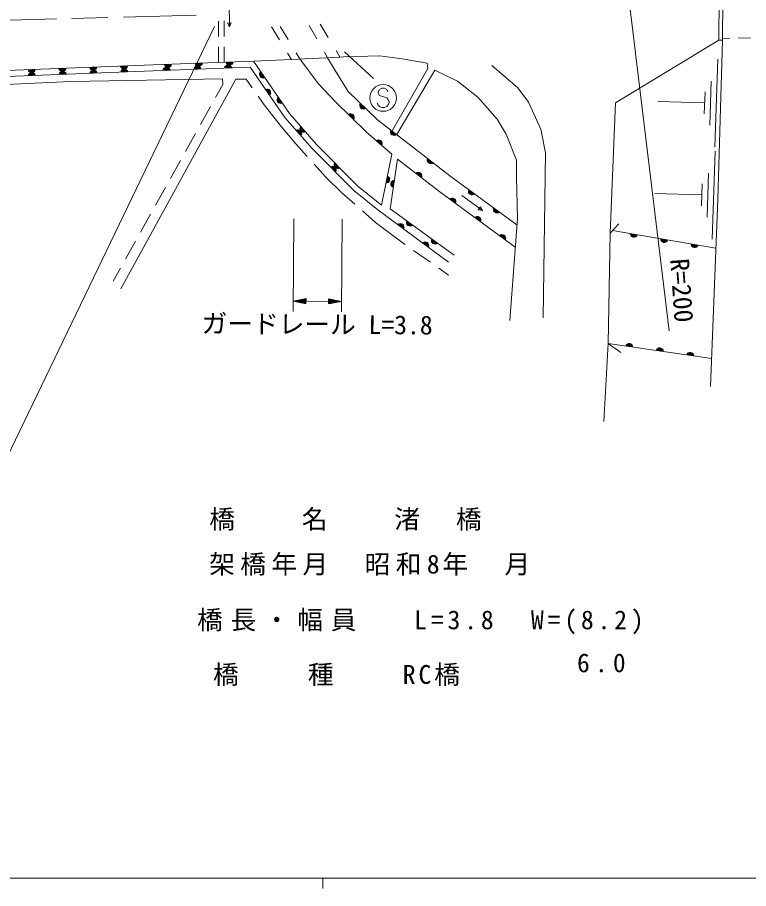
# Model space of a CAD drawing. Units: millimetres, scale not verified. Extents: x 40000 to 680000, y 20000 to 380000.
# Drawn here: x 138287 to 209420, y 204000 to 288794 of the extents above; entities that cross this region are included whole.
import ezdxf
from ezdxf.enums import TextEntityAlignment as Align

# ---------------------------------------------------------------- set-up
doc = ezdxf.new("R2010")
doc.units = ezdxf.units.MM
doc.header["$LTSCALE"] = 1000
doc.linetypes.add('CHAIN', pattern=[18.5, 12, -1.5, 3.5, -1.5])
for name, color, linetype, lineweight in [('M-BGD', 7, 'Continuous', 13), ('M-BMK', 2, 'CHAIN', 13), ('M-BMK-SRVR', 3, 'Continuous', 13), ('M-STR-HTXT', 7, 'Continuous', 13), ('M-STR-STR1', 1, 'Continuous', 13), ('M-STR-STRC', 7, 'Continuous', 13), ('M-STR-STRD', 7, 'Continuous', 13), ('M-TTL-BAND', 7, 'Continuous', 13)]:
    doc.layers.add(name, color=color, linetype=linetype, lineweight=lineweight)
doc.styles.add('ＭＳ ゴシック', font='')
doc.styles.get('ＭＳ ゴシック').set_extended_font_data('MS Gothic')

msp = doc.modelspace()

# ---------------------------------------------------------------- linework, layer by layer
at = {"layer": 'M-BGD'}
for p, q in [((206511, 286576), (206655, 301125)), ((206888, 286585), (207032, 301134)), ((158880, 290374), (158907, 287875)), ((157855, 286940), (157864, 288440)), ((158396, 288446), (158397, 286946)), ((158716, 288247), (159091, 288252)), ((158907, 287875), (158716, 288247)), ((159091, 288252), (158907, 287875)), ((206890, 286739), (207611, 286761)), ((208411, 286786), (209610, 286822)), ((157840, 284413), (157849, 285940)), ((158397, 285946), (158397, 284434)), ((206511, 286576), (196483, 280485)), ((206511, 286576), (206888, 286585)), ((161241, 284540), (164948, 284712)), ((206428, 284725), (206151, 276159)), ((174730, 277746), (178225, 283818)), ((178889, 283674), (175195, 277391)), ((159519, 282782), (148361, 262375)), ((158263, 282252), (158245, 282817)), ((159519, 282782), (160542, 282799)), ((160542, 282799), (161134, 281953)), ((205788, 282602), (205649, 278319)), ((157559, 280989), (158263, 282252)), ((205182, 281550), (205113, 279408)), ((161707, 281134), (162300, 280288)), ((156099, 278369), (157073, 280116)), ((162300, 280288), (163986, 278153)), ((196483, 280485), (195945, 267784)), ((205148, 280479), (200579, 280626)), ((163986, 278153), (165385, 276503)), ((154639, 275748), (155612, 277495)), ((165385, 276503), (166488, 275266)), ((206156, 275763), (205879, 267196)), ((153179, 273127), (154152, 274874)), ((173709, 270529), (174704, 275485)), ((167153, 274519), (168256, 273283)), ((168256, 273283), (169852, 271722)), ((205516, 273640), (205377, 269356)), ((151718, 270507), (152692, 272254)), ((204910, 272587), (204841, 270446)), ((169852, 271722), (171118, 270612)), ((181513, 271453), (183541, 269991)), ((204875, 271516), (200307, 271664)), ((171870, 269953), (173135, 268843)), ((180230, 264986), (173341, 270072)), ((183127, 270058), (183346, 270362)), ((183541, 269991), (183127, 270058)), ((183346, 270362), (183541, 269991)), ((150258, 267886), (151232, 269633)), ((173135, 268843), (175055, 267372)), ((196179, 268043), (206235, 266335)), ((175055, 267372), (176012, 266698)), ((148798, 265266), (149771, 267013)), ((176829, 266122), (178464, 264970)), ((147607, 263129), (148311, 264392)), ((179282, 264395), (180239, 263721)), ((195748, 257056), (195353, 249468)), ((205812, 255600), (195748, 257056))]:
    msp.add_line(p, q, dxfattribs=at)
for points in [[(205704, 252859), (206422, 271085), (206888, 286585)], [(169666, 284932), (170009, 284948), (173543, 285055), (175732, 284750), (178136, 284338), (178225, 283818)], [(88497, 276045), (95350, 280817), (100032, 281804), (105163, 282539), (112554, 282799), (123694, 283185), (134709, 283535), (150621, 284145), (161241, 284540), (164757, 279427), (167394, 276440), (171413, 272377), (173709, 270529)], [(174704, 275485), (172234, 277619), (169238, 280579), (167533, 282373), (165773, 284751)], [(168450, 284875), (169193, 283643), (170453, 281571), (173350, 278799), (176444, 276438), (180492, 273291), (186889, 268616)], [(173341, 270072), (171019, 271941), (166966, 276039), (164294, 279065), (160941, 283942), (150643, 283559), (134729, 282949), (123713, 282599), (112574, 282213), (105215, 281954), (100134, 281226), (95587, 280268), (89053, 275498)], [(178889, 283674), (181096, 282580), (183069, 281037), (184953, 278875), (185850, 277422), (186836, 274902), (186854, 273233), (186935, 269224), (186190, 259303)], [(158245, 282817), (143490, 282548), (130879, 281983), (111648, 281284), (105620, 281077), (99826, 280449), (95951, 279328), (90981, 275974), (91376, 274323)], [(175265, 275000), (174561, 270170), (180768, 265667)], [(186726, 266434), (179373, 271807), (175265, 275000)], [(196788, 268717), (195945, 267784), (195748, 257056), (197003, 256195)]]:
    msp.add_lwpolyline(points, dxfattribs=at)
for centre, radius, start, end in [((148658, 284124), 354, 190.99257, 353.39775), ((148658, 284124), 283, 193.21661, 351.17371), ((148658, 284124), 212, 196.96293, 347.42738), ((148658, 284124), 142, 204.67466, 339.71565), ((148658, 284124), 100, 214.99232, 329.39799), ((152931, 284285), 354, 190.92567, 353.33084), ((152931, 284285), 283, 193.14971, 351.10681), ((152931, 284285), 212, 196.89603, 347.36048), ((152931, 284285), 142, 204.60776, 339.64875), ((152931, 284285), 100, 214.92542, 329.33109), ((155929, 284396), 354, 190.92567, 353.33084), ((155929, 284396), 283, 193.14971, 351.10681), ((155929, 284396), 212, 196.89603, 347.36048), ((155929, 284396), 142, 204.60776, 339.64875), ((155929, 284396), 100, 214.92542, 329.33109), ((158792, 283808), 354, 10.92567, 173.33084), ((158792, 283808), 283, 13.14971, 171.10681), ((158927, 284508), 354, 190.92567, 353.33084), ((158927, 284508), 283, 193.14971, 351.10681), ((158927, 284508), 212, 196.89603, 347.36048), ((158927, 284508), 142, 204.60776, 339.64875), ((158927, 284508), 100, 214.92542, 329.33109), ((139665, 283779), 354, 190.99257, 353.39775), ((139691, 283085), 354, 10.99257, 173.39775), ((139665, 283779), 283, 193.21661, 351.17371), ((139691, 283085), 283, 13.21661, 171.17371), ((139665, 283779), 212, 196.96293, 347.42738), ((139691, 283085), 212, 16.96293, 167.42738), ((139665, 283779), 142, 204.67466, 339.71565), ((139691, 283085), 142, 24.67466, 159.71565), ((139665, 283779), 100, 214.99232, 329.39799), ((142663, 283894), 354, 190.99257, 353.39775), ((142688, 283200), 354, 10.99257, 173.39775), ((142663, 283894), 283, 193.21661, 351.17371), ((142688, 283200), 283, 13.21661, 171.17371), ((142663, 283894), 212, 196.96293, 347.42738), ((142688, 283200), 212, 16.96293, 167.42738), ((142663, 283894), 142, 204.67466, 339.71565), ((142688, 283200), 142, 24.67466, 159.71565), ((142663, 283894), 100, 214.99232, 329.39799), ((142688, 283200), 100, 34.99232, 149.39799), ((145661, 284009), 354, 190.99257, 353.39775), ((145686, 283315), 354, 10.99257, 173.39775), ((145661, 284009), 283, 193.21661, 351.17371), ((145686, 283315), 283, 13.21661, 171.17371), ((145661, 284009), 212, 196.96293, 347.42738), ((145686, 283315), 212, 16.96293, 167.42738), ((145661, 284009), 142, 204.67466, 339.71565), ((145686, 283315), 142, 24.67466, 159.71565), ((145661, 284009), 100, 214.99232, 329.39799), ((145686, 283315), 100, 34.99232, 149.39799), ((148684, 283430), 354, 10.99257, 173.39775), ((148684, 283430), 283, 13.21661, 171.17371), ((148684, 283430), 212, 16.96293, 167.42738), ((148684, 283430), 142, 24.67466, 159.71565), ((148684, 283430), 100, 34.99232, 149.39799), ((152796, 283585), 354, 10.92567, 173.33084), ((152796, 283585), 283, 13.14971, 171.10681), ((152796, 283585), 212, 16.89603, 167.36048), ((152796, 283585), 142, 24.60776, 159.64875), ((152796, 283585), 100, 34.92542, 149.33109), ((155794, 283696), 354, 10.92567, 173.33084), ((155794, 283696), 283, 13.14971, 171.10681), ((155794, 283696), 212, 16.89603, 167.36048), ((155794, 283696), 142, 24.60776, 159.64875), ((155794, 283696), 100, 34.92542, 149.33109), ((158792, 283808), 212, 16.89603, 167.36048), ((158792, 283808), 142, 24.60776, 159.64875), ((158792, 283808), 100, 34.92542, 149.33109), ((162194, 283250), 354, 133.31446, 295.71964), ((162194, 283250), 283, 135.5385, 293.4956), ((162194, 283250), 212, 139.28483, 289.74928), ((162194, 283250), 142, 146.99656, 282.03755), ((162194, 283250), 100, 157.31422, 271.71989), ((139691, 283085), 100, 34.99232, 149.39799), ((162573, 281473), 354, 313.31446, 115.71964), ((162573, 281473), 283, 315.5385, 113.4956), ((162573, 281473), 212, 319.28483, 109.74928), ((162573, 281473), 142, 326.99656, 102.03755), ((162573, 281473), 100, 337.31422, 91.71989), ((163894, 280778), 354, 133.31446, 295.71964), ((163894, 280778), 283, 135.5385, 293.4956), ((163894, 280778), 212, 139.28483, 289.74928), ((163894, 280778), 142, 146.99656, 282.03755), ((163894, 280778), 100, 157.31422, 271.71989), ((171939, 280224), 354, 145.06641, 307.47159), ((171939, 280224), 283, 147.29045, 305.24755), ((171939, 280224), 212, 151.03678, 301.50123), ((171939, 280224), 142, 158.74851, 293.7895), ((171939, 280224), 100, 169.06617, 283.47183), ((170698, 279061), 354, 324.14256, 126.54774), ((170698, 279061), 283, 326.3666, 124.3237), ((170698, 279061), 212, 330.11293, 120.57738), ((170698, 279061), 142, 337.82466, 112.86565), ((170698, 279061), 100, 348.14232, 102.54798), ((166116, 277969), 354, 140.23814, 302.64332), ((166116, 277969), 283, 142.46218, 300.41928), ((165589, 277517), 354, 320.23814, 122.64332), ((165589, 277517), 283, 322.46218, 120.41928), ((165589, 277517), 212, 326.20851, 116.67296), ((165589, 277517), 142, 333.92024, 108.96123), ((165589, 277517), 100, 344.2379, 98.64356), ((166116, 277969), 212, 146.20851, 296.67296), ((166116, 277969), 142, 153.92024, 288.96123), ((166116, 277969), 100, 164.2379, 278.64356), ((174930, 277662), 354, 151.44646, 313.85164), ((174930, 277662), 283, 153.6705, 311.6276), ((174930, 277662), 212, 157.41683, 307.88127), ((174930, 277662), 142, 165.12856, 300.16954), ((174930, 277662), 100, 175.44622, 289.85188), ((173433, 276511), 354, 327.9735, 130.37868), ((173433, 276511), 283, 330.19754, 128.15464), ((173433, 276511), 212, 333.94387, 124.40831), ((173433, 276511), 142, 341.6556, 116.69658), ((173433, 276511), 100, 351.97326, 106.37892), ((178501, 274907), 354, 150.93975, 313.34493), ((178501, 274907), 283, 153.16379, 311.12089), ((178501, 274907), 212, 156.91012, 307.37457), ((178501, 274907), 142, 164.62185, 299.66284), ((178501, 274907), 100, 174.93951, 289.34517), ((168954, 273952), 354, 323.47946, 125.88464), ((168954, 273952), 283, 325.7035, 123.6606), ((168954, 273952), 212, 329.44982, 119.91427), ((168954, 273952), 142, 337.16155, 112.20254), ((168954, 273952), 100, 347.47921, 101.88488), ((169442, 274446), 354, 143.47946, 305.88464), ((169442, 274446), 283, 145.7035, 303.6606), ((169442, 274446), 212, 149.44982, 299.91427), ((169442, 274446), 142, 157.16155, 292.20254), ((169442, 274446), 100, 167.47921, 281.88488), ((174154, 273018), 354, 267.44538, 69.85056), ((174154, 273018), 283, 269.66942, 67.62652), ((174154, 273018), 212, 273.41575, 63.8802), ((174154, 273018), 142, 281.12748, 56.16847), ((174154, 273018), 100, 291.44514, 45.85081), ((177286, 273361), 354, 330.93975, 133.34493), ((177286, 273361), 283, 333.16379, 131.12089), ((177286, 273361), 212, 336.91012, 127.37457), ((177286, 273361), 142, 344.62185, 119.66284), ((177286, 273361), 100, 354.93951, 109.34517), ((174967, 272577), 354, 90.50352, 252.9087), ((174967, 272577), 283, 92.72756, 250.68466), ((174967, 272577), 212, 96.47389, 246.93833), ((174967, 272577), 142, 104.18562, 239.22661), ((174967, 272577), 100, 114.50328, 228.90894), ((182512, 271882), 354, 152.63725, 315.04243), ((182512, 271882), 283, 154.86129, 312.81839), ((182512, 271882), 212, 158.60761, 309.07206), ((182512, 271882), 142, 166.31934, 301.36033), ((182512, 271882), 100, 176.637, 291.04267), ((180595, 270847), 354, 332.63725, 135.04243), ((180595, 270847), 283, 334.86129, 132.81839), ((180595, 270847), 212, 338.60761, 129.07206), ((180595, 270847), 142, 346.31934, 121.36033), ((180595, 270847), 100, 356.637, 111.04267), ((184934, 270112), 354, 152.63725, 315.04243), ((184934, 270112), 283, 154.86129, 312.81839), ((184934, 270112), 212, 158.60761, 309.07206), ((184934, 270112), 142, 166.31934, 301.36033), ((184934, 270112), 100, 176.637, 291.04267), ((176482, 268843), 354, 152.83902, 315.2442), ((176482, 268843), 283, 155.06306, 313.02016), ((176482, 268843), 212, 158.80939, 309.27383), ((176482, 268843), 142, 166.52112, 301.5621), ((176482, 268843), 100, 176.83878, 291.24444), ((183018, 269077), 354, 332.63725, 135.04243), ((183018, 269077), 283, 334.86129, 132.81839), ((183018, 269077), 212, 338.60761, 129.07206), ((183018, 269077), 142, 346.31934, 121.36033), ((183018, 269077), 100, 356.637, 111.04267), ((175547, 268376), 354, 332.35619, 134.76137), ((175547, 268376), 283, 334.58023, 132.53733), ((175547, 268376), 212, 338.32656, 128.79101), ((175547, 268376), 142, 346.03829, 121.07928), ((175547, 268376), 100, 356.35595, 110.76161), ((178911, 267082), 354, 152.83902, 315.2442), ((178911, 267082), 283, 155.06306, 313.02016), ((178911, 267082), 212, 158.80939, 309.27383), ((178911, 267082), 142, 166.52112, 301.5621), ((185440, 267307), 354, 332.63725, 135.04243), ((185440, 267307), 283, 334.86129, 132.81839), ((185440, 267307), 212, 338.60761, 129.07206), ((185440, 267307), 142, 346.31934, 121.36033), ((185440, 267307), 100, 356.637, 111.04267), ((198258, 267744), 354, 179.15959, 341.56477), ((198258, 267744), 283, 181.38363, 339.34073), ((198258, 267744), 212, 185.12996, 335.59441), ((198258, 267744), 142, 192.84169, 327.88268), ((198258, 267744), 100, 203.15935, 317.56501), ((201216, 267242), 354, 179.15959, 341.56477), ((201216, 267242), 283, 181.38363, 339.34073), ((201216, 267242), 212, 185.12996, 335.59441), ((201216, 267242), 142, 192.84169, 327.88268), ((201216, 267242), 100, 203.15935, 317.56501), ((177960, 266594), 354, 332.35619, 134.76137), ((177960, 266594), 283, 334.58023, 132.53733), ((177960, 266594), 212, 338.32656, 128.79101), ((177960, 266594), 142, 346.03829, 121.07928), ((177960, 266594), 100, 356.35595, 110.76161), ((178911, 267082), 100, 176.83878, 291.24444), ((204173, 266740), 354, 179.15959, 341.56477), ((204173, 266740), 283, 181.38363, 339.34073), ((204173, 266740), 212, 185.12996, 335.59441), ((204173, 266740), 142, 192.84169, 327.88268), ((204173, 266740), 100, 203.15935, 317.56501), ((197803, 256704), 354, 0.56201, 162.96719), ((197803, 256704), 283, 2.78605, 160.74315), ((197803, 256704), 212, 6.53238, 156.99682), ((197803, 256704), 142, 14.24411, 149.28509), ((197803, 256704), 100, 24.56177, 138.96743), ((200772, 256274), 354, 0.56201, 162.96719), ((200772, 256274), 283, 2.78605, 160.74315), ((200772, 256274), 212, 6.53238, 156.99682), ((200772, 256274), 142, 14.24411, 149.28509), ((200772, 256274), 100, 24.56177, 138.96743), ((203741, 255845), 354, 0.56201, 162.96719), ((203741, 255845), 283, 2.78605, 160.74315), ((203741, 255845), 212, 6.53238, 156.99682), ((203741, 255845), 142, 14.24411, 149.28509), ((203741, 255845), 100, 24.56177, 138.96743)]:
    msp.add_arc(centre, radius, start, end, dxfattribs=at)
at = {"layer": 'M-BMK'}
msp.add_line((111603, 287873), (155691, 289000), dxfattribs=at)
at = {"layer": 'M-BMK-SRVR'}
msp.add_line((197638, 291717), (201704, 258285), dxfattribs=at)
at = {"layer": 'M-STR-HTXT'}
for p, q in [((157465, 287921), (136135, 243629)), ((165173, 269184), (165104, 260184)), ((169873, 269148), (169804, 260148)), ((165112, 261184), (166363, 261424)), ((165112, 261184), (166360, 260924)), ((165112, 261184), (166362, 261174)), ((166362, 261224), (165362, 261232)), ((165612, 261280), (166362, 261274)), ((166363, 261324), (165863, 261328)), ((166113, 261376), (166363, 261374)), ((166360, 260924), (166363, 261424)), ((166362, 261174), (168562, 261158)), ((168564, 261408), (168560, 260908)), ((169312, 261252), (168562, 261258)), ((168562, 261208), (169562, 261200)), ((168813, 261356), (168563, 261358)), ((168563, 261308), (169063, 261304)), ((169812, 261148), (168564, 261408)), ((166361, 261124), (165361, 261132)), ((165611, 261080), (166361, 261074)), ((166360, 261024), (165860, 261028)), ((166110, 260976), (166360, 260974)), ((169812, 261148), (168560, 260908)), ((168810, 260956), (168560, 260958)), ((168561, 261108), (169561, 261100)), ((169311, 261052), (168561, 261058)), ((168561, 261008), (169061, 261004)), ((169812, 261148), (168562, 261158))]:
    msp.add_line(p, q, dxfattribs=at)
at = {"layer": 'M-STR-STR1'}
for p, q in [((162997, 287880), (163783, 286603)), ((163838, 287918), (164620, 286638)), ((166656, 288001), (167402, 286700)), ((167731, 288126), (168509, 286843)), ((164570, 285326), (164948, 284712)), ((164948, 284712), (169666, 284932)), ((165402, 285358), (165773, 284751)), ((168149, 285399), (168450, 284875)), ((169286, 285560), (169666, 284932))]:
    msp.add_line(p, q, dxfattribs=at)
at = {"layer": 'M-STR-STRC'}
for p, q in [((172933, 282860), (170099, 285443)), ((173512, 281786), (173393, 281549)), ((173393, 281549), (173393, 281431)), ((173748, 281904), (173512, 281786)), ((173984, 281904), (173748, 281904)), ((174221, 281786), (173984, 281904)), ((174339, 281549), (174221, 281786)), ((173393, 281431), (173512, 281195)), ((173512, 281195), (174221, 280958)), ((174221, 280958), (174339, 280840)), ((174339, 280840), (174457, 280604)), ((173393, 280249), (173275, 280486)), ((173512, 280131), (173393, 280249)), ((173748, 280013), (173512, 280131)), ((173984, 280013), (173748, 280013)), ((174221, 280131), (173984, 280013)), ((174339, 280249), (174221, 280131)), ((174457, 280486), (174339, 280249)), ((174457, 280604), (174457, 280486))]:
    msp.add_line(p, q, dxfattribs=at)
msp.add_circle((173866, 280958), 1300, dxfattribs=at)
at = {"layer": 'M-STR-STRD'}
msp.add_lwpolyline([(184446, 284118), (186957, 281929), (187998, 280548), (189218, 277902), (189648, 275624), (189451, 259550)], dxfattribs=at)
at = {"layer": 'M-TTL-BAND'}
for p, q in [((40000, 205000), (579000, 205000)), ((168000, 205000), (168000, 204000))]:
    msp.add_line(p, q, dxfattribs=at)

# ---------------------------------------------------------------- texts
at = {"layer": 'M-BMK-SRVR', "style": 'ＭＳ ゴシック'}
msp.add_text('R=200', height=1833, rotation=274.176, dxfattribs=at).set_placement((202704, 265331), align=Align.MIDDLE_LEFT)
at = {"layer": 'M-STR-HTXT', "style": 'ＭＳ ゴシック'}
msp.add_text('ガードレール L=3.8', height=1833, rotation=359.563, dxfattribs=at).set_placement((167433, 257466), align=Align.BOTTOM_CENTER)
at = {"layer": 'M-STR-HTXT', "char_height": 1833, "attachment_point": 8, "style": 'ＭＳ ゴシック'}
for s, insert in [('\\T1.2;橋\u3000\u3000名\u3000\u3000渚\u3000橋', (170448, 238840)), ('\\T1.21;架橋年月\u3000昭和8年\u3000月', (172821, 234465)), ('\\T1.3;橋長・幅員\u3000\\~L=3.8\u3000W=(8.2)', (177680, 228753)), ('\\T1.4;6.0', (195344, 225026)), ('\\T1.23;橋\u3000\u3000種\u3000\u3000RC橋', (169615, 223725))]:
    msp.add_mtext(s, dxfattribs=dict(at, insert=insert))

doc.saveas('drawing.dxf')
